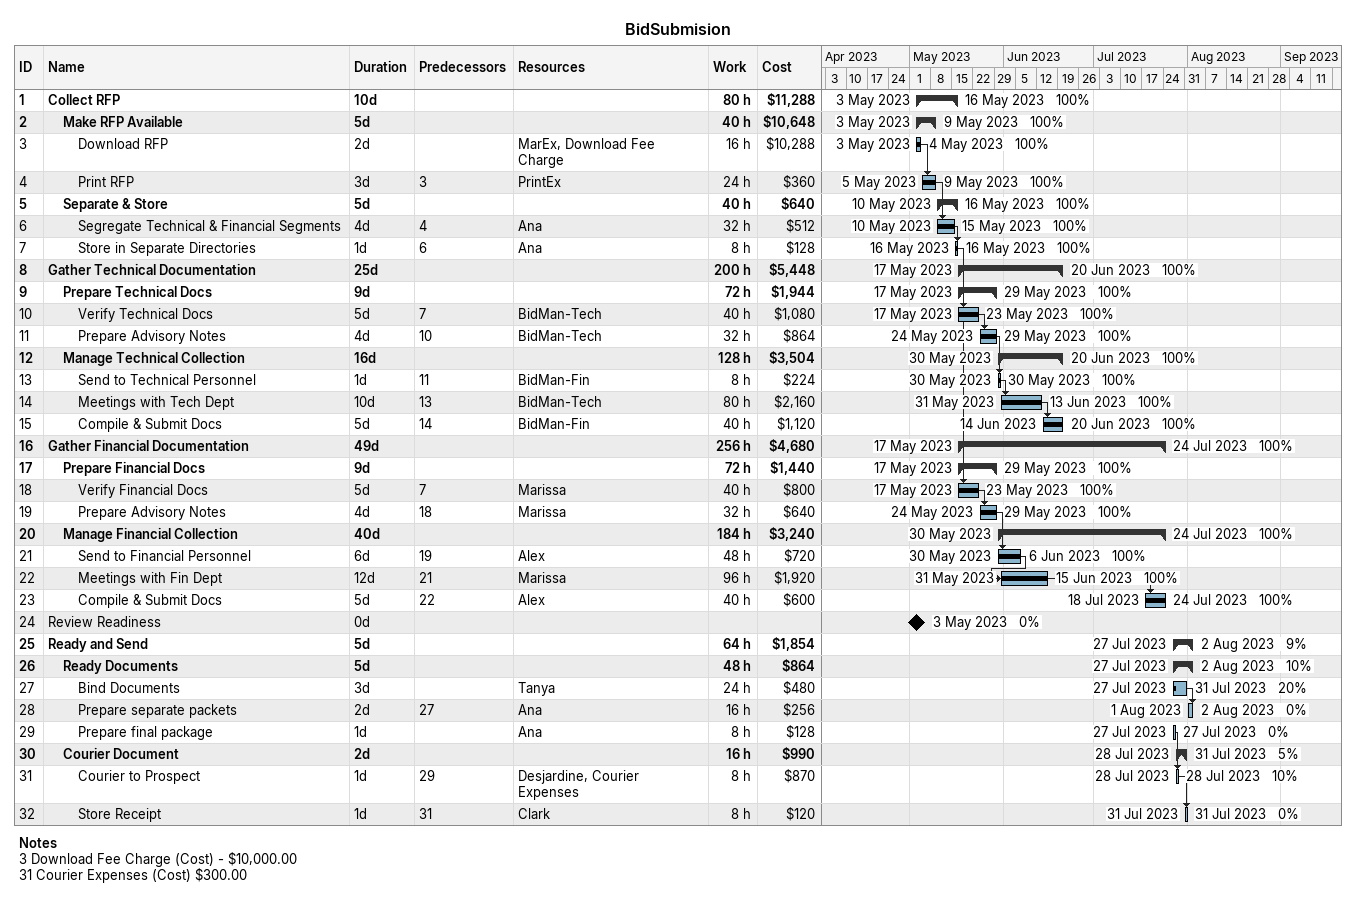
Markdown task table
BidSubmision

| ID | Level | Task | Duration | Start | Finish | Predecessors | Resources | % complete | Work (h) | Cost ($) |
|---|---|---|---|---|---|---|---|---|---|---|
| 1 | 1 | **Collect RFP** | 10d | 2023-05-03 | 2023-05-16 |  |  | 100 | 80 | 11288 |
| 2 | 2 | **Make RFP Available** | 5d | 2023-05-03 | 2023-05-09 |  |  | 100 | 40 | 10648 |
| 3 | 3 | Download RFP | 2d | 2023-05-03 | 2023-05-04 |  | MarEx, Download Fee Charge | 100 | 16 | 10288 |
| 4 | 3 | Print RFP | 3d | 2023-05-05 | 2023-05-09 | 3 | PrintEx | 100 | 24 | 360 |
| 5 | 2 | **Separate & Store** | 5d | 2023-05-10 | 2023-05-16 |  |  | 100 | 40 | 640 |
| 6 | 3 | Segregate Technical & Financial Segments | 4d | 2023-05-10 | 2023-05-15 | 4 | Ana | 100 | 32 | 512 |
| 7 | 3 | Store in Separate Directories | 1d | 2023-05-16 | 2023-05-16 | 6 | Ana | 100 | 8 | 128 |
| 8 | 1 | **Gather Technical Documentation** | 25d | 2023-05-17 | 2023-06-20 |  |  | 100 | 200 | 5448 |
| 9 | 2 | **Prepare Technical Docs** | 9d | 2023-05-17 | 2023-05-29 |  |  | 100 | 72 | 1944 |
| 10 | 3 | Verify Technical Docs | 5d | 2023-05-17 | 2023-05-23 | 7 | BidMan-Tech | 100 | 40 | 1080 |
| 11 | 3 | Prepare Advisory Notes | 4d | 2023-05-24 | 2023-05-29 | 10 | BidMan-Tech | 100 | 32 | 864 |
| 12 | 2 | **Manage Technical Collection** | 16d | 2023-05-30 | 2023-06-20 |  |  | 100 | 128 | 3504 |
| 13 | 3 | Send to Technical Personnel | 1d | 2023-05-30 | 2023-05-30 | 11 | BidMan-Fin | 100 | 8 | 224 |
| 14 | 3 | Meetings with Tech Dept | 10d | 2023-05-31 | 2023-06-13 | 13 | BidMan-Tech | 100 | 80 | 2160 |
| 15 | 3 | Compile & Submit Docs | 5d | 2023-06-14 | 2023-06-20 | 14 | BidMan-Fin | 100 | 40 | 1120 |
| 16 | 1 | **Gather Financial Documentation** | 49d | 2023-05-17 | 2023-07-24 |  |  | 100 | 256 | 4680 |
| 17 | 2 | **Prepare Financial Docs** | 9d | 2023-05-17 | 2023-05-29 |  |  | 100 | 72 | 1440 |
| 18 | 3 | Verify Financial Docs | 5d | 2023-05-17 | 2023-05-23 | 7 | Marissa | 100 | 40 | 800 |
| 19 | 3 | Prepare Advisory Notes | 4d | 2023-05-24 | 2023-05-29 | 18 | Marissa | 100 | 32 | 640 |
| 20 | 2 | **Manage Financial Collection** | 40d | 2023-05-30 | 2023-07-24 |  |  | 100 | 184 | 3240 |
| 21 | 3 | Send to Financial Personnel | 6d | 2023-05-30 | 2023-06-06 | 19 | Alex | 100 | 48 | 720 |
| 22 | 3 | Meetings with Fin Dept | 12d | 2023-05-31 | 2023-06-15 | 21 | Marissa | 100 | 96 | 1920 |
| 23 | 3 | Compile & Submit Docs | 5d | 2023-07-18 | 2023-07-24 | 22 | Alex | 100 | 40 | 600 |
| 24 | 1 | Review Readiness | 0d | 2023-05-03 | 2023-05-03 |  |  | 0 |  |  |
| 25 | 1 | **Ready and Send** | 5d | 2023-07-27 | 2023-08-02 |  |  | 9 | 64 | 1854 |
| 26 | 2 | **Ready Documents** | 5d | 2023-07-27 | 2023-08-02 |  |  | 10 | 48 | 864 |
| 27 | 3 | Bind Documents | 3d | 2023-07-27 | 2023-07-31 |  | Tanya | 20 | 24 | 480 |
| 28 | 3 | Prepare separate packets | 2d | 2023-08-01 | 2023-08-02 | 27 | Ana | 0 | 16 | 256 |
| 29 | 3 | Prepare final package | 1d | 2023-07-27 | 2023-07-27 |  | Ana | 0 | 8 | 128 |
| 30 | 2 | **Courier Document** | 2d | 2023-07-28 | 2023-07-31 |  |  | 5 | 16 | 990 |
| 31 | 3 | Courier to Prospect | 1d | 2023-07-28 | 2023-07-28 | 29 | Desjardine, Courier Expenses | 10 | 8 | 870 |
| 32 | 3 | Store Receipt | 1d | 2023-07-31 | 2023-07-31 | 31 | Clark | 0 | 8 | 120 |

Notes
- 3: Download Fee Charge (Cost) - $10,000.00
- 31: Courier Expenses (Cost) $300.00
